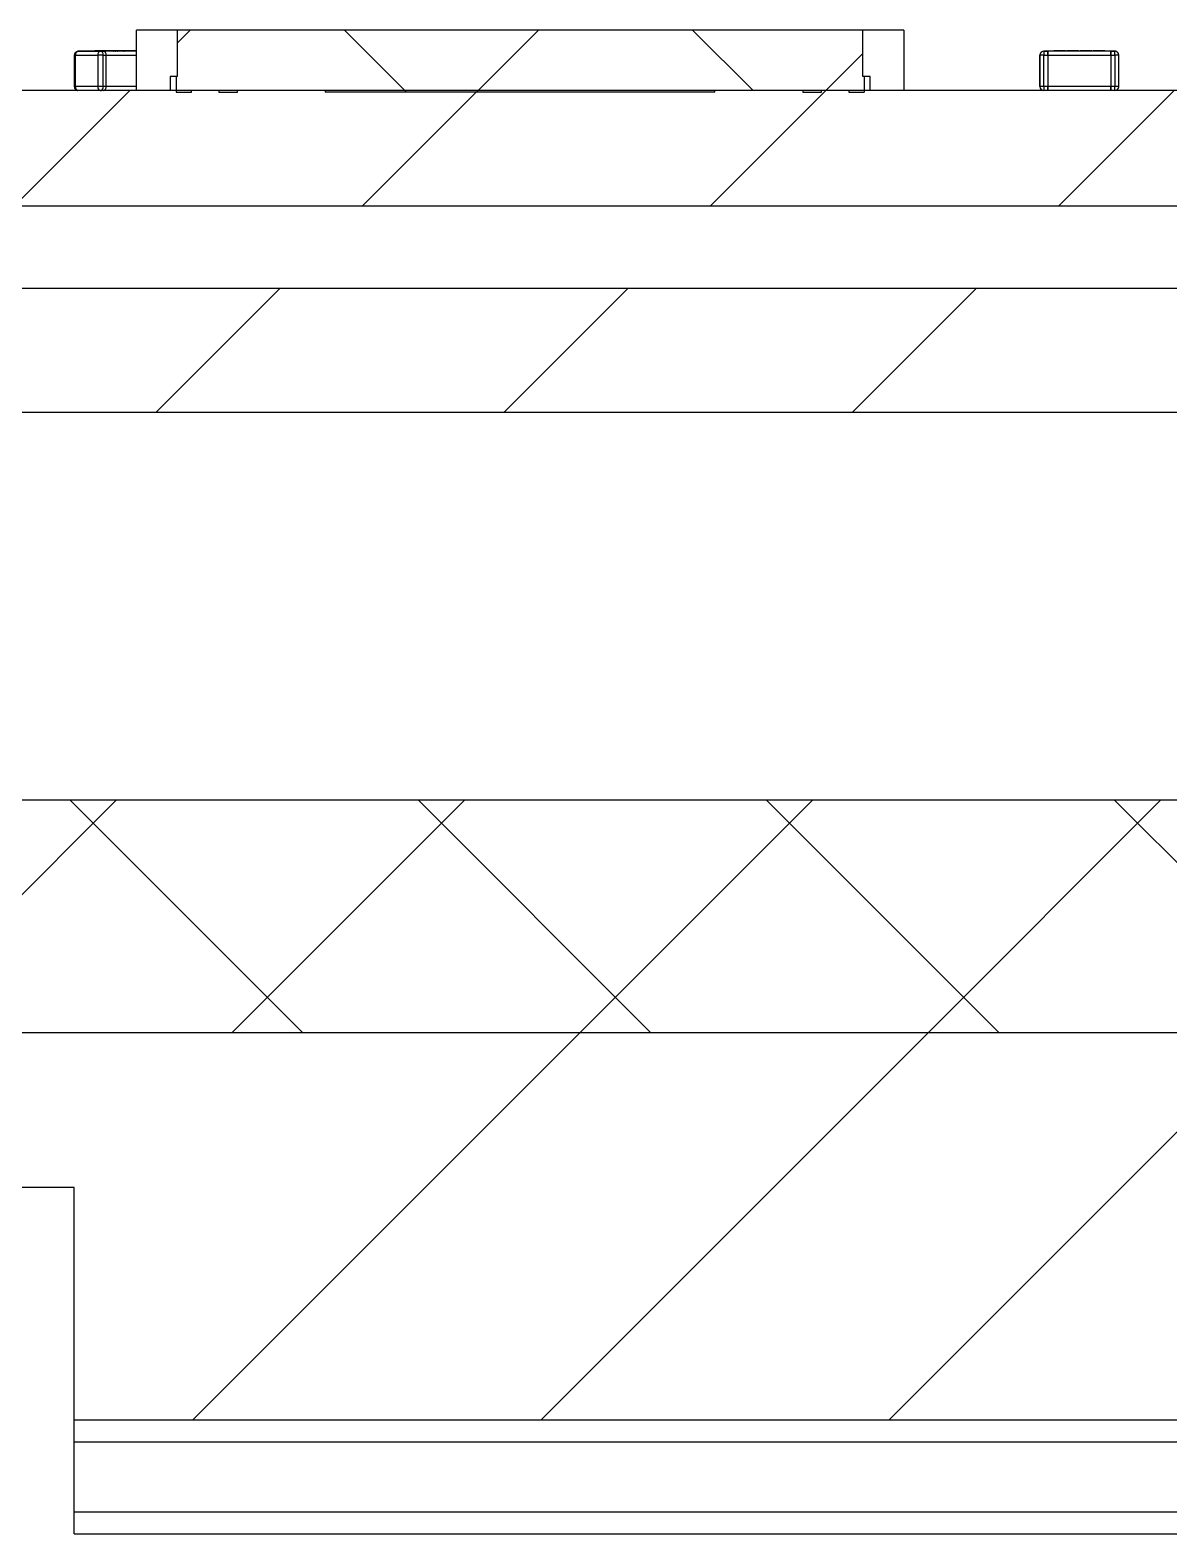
# Model space of a CAD drawing. Header units: millimetres. Extents: x 10 to 419, y 5 to 292.
# Drawn here: x 309.01 to 323.7, y 94.11 to 113.51 of the extents above; entities that cross this region are included whole.
import ezdxf

# ---------------------------------------------------------------- set-up
doc = ezdxf.new("R2010")
doc.units = ezdxf.units.MM

msp = doc.modelspace()

# ---------------------------------------------------------------- hatches: boundary and pattern name
at = {"linetype": 'Continuous', "lineweight": 18}
h = msp.add_hatch(dxfattribs=at)
h.set_pattern_fill('ANSI31', angle=90, style=0)
h.paths.add_polyline_path([(319.749, 113.506), (310.904, 113.506), (310.904, 112.906), (310.89, 112.906), (310.89, 112.706), (311.087, 112.706), (311.087, 112.726), (311.441, 112.726), (311.441, 112.706), (311.682, 112.706), (311.682, 112.726), (312.813, 112.726), (312.813, 112.706), (317.84, 112.706), (317.84, 112.726), (318.971, 112.726), (318.971, 112.706), (319.212, 112.706), (319.212, 112.726), (319.566, 112.726), (319.566, 112.706), (319.763, 112.706), (319.763, 112.906), (319.749, 112.906)], flags=0)
h = msp.add_hatch(dxfattribs=at)
h.set_pattern_fill('ANSI31', style=0)
h.paths.add_polyline_path([(319.749, 113.506), (310.904, 113.506), (310.904, 112.906), (310.89, 112.906), (310.89, 112.706), (311.087, 112.706), (311.087, 112.726), (311.441, 112.726), (311.441, 112.706), (311.682, 112.706), (311.682, 112.726), (312.813, 112.726), (312.813, 112.706), (317.84, 112.706), (317.84, 112.726), (318.971, 112.726), (318.971, 112.706), (319.212, 112.706), (319.212, 112.726), (319.566, 112.726), (319.566, 112.706), (319.763, 112.706), (319.763, 112.906), (319.749, 112.906)], flags=0)
h = msp.add_hatch(dxfattribs=at)
h.set_pattern_fill('ANSI31', angle=90, style=0)
h.paths.add_polyline_path([(319.749, 113.506), (310.904, 113.506), (310.904, 112.906), (310.89, 112.906), (310.89, 112.706), (311.087, 112.706), (311.087, 112.726), (311.441, 112.726), (311.441, 112.706), (311.682, 112.706), (311.682, 112.726), (312.813, 112.726), (312.813, 112.706), (317.84, 112.706), (317.84, 112.726), (318.971, 112.726), (318.971, 112.706), (319.212, 112.706), (319.212, 112.726), (319.566, 112.726), (319.566, 112.706), (319.763, 112.706), (319.763, 112.906), (319.749, 112.906)], flags=0)
h = msp.add_hatch(dxfattribs=at)
h.set_pattern_fill('ANSI31', style=0)
h.paths.add_polyline_path([(288.834, 111.234), (341.641, 111.234), (341.641, 112.726), (288.834, 112.726)], flags=0)
h = msp.add_hatch(dxfattribs=at)
h.set_pattern_fill('ANSI31', style=0)
h.paths.add_polyline_path([(372.576, 110.176), (277.17, 110.176), (277.17, 108.576), (372.576, 108.576)], flags=0)
h = msp.add_hatch(dxfattribs=at)
h.set_pattern_fill('ANSI37', angle=90, style=0)
h.paths.add_polyline_path([(375.576, 100.576), (375.576, 103.576), (209.576, 103.576), (209.576, 100.576)], flags=0)
h = msp.add_hatch(dxfattribs=at)
h.set_pattern_fill('ANSI34', style=0)
h.paths.add_polyline_path([(309.576, 95.576), (359.576, 95.576), (359.576, 98.576), (369.576, 98.576), (369.576, 100.576), (344.576, 100.576), (344.576, 98.576), (324.576, 98.576), (324.576, 100.576), (299.576, 100.576), (299.576, 98.576), (309.576, 98.576)], flags=0)

# ---------------------------------------------------------------- linework, layer by layer
at = {"color": 7, "linetype": 'Continuous', "lineweight": 25}
for p, q in [((310.377, 112.726), (310.377, 113.506)), ((310.904, 113.506), (310.377, 113.506)), ((310.904, 113.506), (310.904, 112.906)), ((319.749, 113.506), (310.904, 113.506)), ((320.276, 113.506), (319.749, 113.506)), ((319.749, 112.906), (319.749, 113.506)), ((320.276, 113.506), (320.276, 112.726)), ((309.576, 113.183), (309.576, 112.776)), ((309.591, 113.183), (309.879, 113.183)), ((309.591, 112.776), (309.591, 113.183)), ((309.915, 113.234), (309.627, 113.234)), ((309.627, 113.234), (309.663, 113.234)), ((309.663, 113.234), (309.95, 113.234)), ((309.87, 113.234), (309.663, 113.234)), ((309.888, 113.236), (309.867, 113.236)), ((309.867, 113.234), (309.867, 113.236)), ((309.87, 113.236), (309.871, 113.236)), ((309.872, 113.234), (309.871, 113.234)), ((309.872, 113.236), (309.878, 113.236)), ((309.95, 113.183), (309.879, 113.183)), ((309.879, 113.183), (309.879, 112.776)), ((309.908, 113.236), (309.887, 113.236)), ((309.888, 113.234), (309.888, 113.236)), ((309.95, 113.234), (309.915, 113.234)), ((309.934, 113.236), (309.954, 113.236)), ((309.95, 112.776), (309.95, 113.183)), ((309.95, 113.183), (309.986, 113.183)), ((309.954, 113.236), (309.975, 113.236)), ((309.999, 113.234), (309.971, 113.234)), ((310.012, 113.234), (309.982, 113.234)), ((309.984, 113.234), (309.984, 113.236)), ((309.986, 112.776), (309.986, 113.183)), ((310.012, 113.236), (309.999, 113.236)), ((309.999, 113.236), (310.009, 113.236)), ((310.009, 113.236), (310.083, 113.236)), ((310.029, 113.236), (310.012, 113.236)), ((310.012, 113.234), (310.012, 113.236)), ((310.029, 113.234), (310.012, 113.234)), ((310.017, 113.236), (310.063, 113.236)), ((310.034, 113.236), (310.017, 113.236)), ((310.083, 113.236), (310.029, 113.236)), ((310.029, 113.234), (310.029, 113.236)), ((310.083, 113.234), (310.029, 113.234)), ((310.063, 113.236), (310.034, 113.236)), ((310.076, 113.236), (310.076, 113.234)), ((310.111, 113.234), (310.076, 113.234)), ((310.077, 113.236), (310.083, 113.236)), ((310.077, 113.234), (310.083, 113.234)), ((310.08, 113.234), (310.08, 113.236)), ((310.083, 113.236), (310.09, 113.236)), ((310.09, 113.234), (310.083, 113.234)), ((310.103, 113.236), (310.111, 113.236)), ((310.131, 113.236), (310.103, 113.236)), ((310.103, 113.234), (310.103, 113.236)), ((310.131, 113.234), (310.103, 113.234)), ((310.106, 113.236), (310.11, 113.236)), ((310.106, 113.234), (310.11, 113.234)), ((310.129, 113.234), (310.108, 113.234)), ((310.113, 113.234), (310.112, 113.234)), ((310.131, 113.234), (310.131, 113.236)), ((310.138, 113.234), (310.138, 113.236)), ((310.149, 113.236), (310.138, 113.236)), ((310.175, 113.236), (310.195, 113.236)), ((310.195, 113.236), (310.216, 113.236)), ((310.238, 113.234), (310.212, 113.234)), ((310.212, 113.234), (310.218, 113.234)), ((310.225, 113.234), (310.225, 113.236)), ((310.231, 113.234), (310.233, 113.234)), ((310.377, 113.234), (310.238, 113.234)), ((310.294, 113.236), (310.272, 113.236)), ((310.272, 113.234), (310.272, 113.236)), ((310.294, 113.234), (310.272, 113.234)), ((310.294, 113.234), (310.294, 113.236)), ((310.377, 113.236), (310.294, 113.236)), ((310.377, 113.234), (310.294, 113.234)), ((310.305, 113.236), (310.348, 113.236)), ((310.314, 113.234), (310.313, 113.234)), ((310.348, 113.236), (310.348, 113.236)), ((310.348, 113.234), (310.348, 113.234)), ((310.349, 113.236), (310.351, 113.236)), ((310.376, 113.236), (310.377, 113.236)), ((322.083, 113.183), (322.032, 113.183)), ((322.032, 113.183), (322.032, 112.776)), ((322.032, 112.776), (322.032, 113.183)), ((322.083, 113.234), (322.083, 113.183)), ((322.134, 113.234), (322.083, 113.234)), ((322.083, 113.234), (322.134, 113.234)), ((322.083, 112.776), (322.083, 113.183)), ((322.083, 113.183), (322.134, 113.183)), ((322.134, 113.234), (322.134, 113.183)), ((322.134, 113.234), (322.134, 113.234)), ((322.947, 113.234), (322.134, 113.234)), ((322.134, 113.183), (322.134, 113.234)), ((322.267, 113.234), (322.134, 113.234)), ((322.134, 113.183), (322.134, 112.776)), ((322.134, 113.183), (322.947, 113.183)), ((322.21, 113.234), (322.21, 113.236)), ((322.239, 113.236), (322.233, 113.236)), ((322.239, 113.234), (322.239, 113.236)), ((322.3, 113.234), (322.3, 113.236)), ((322.608, 113.234), (322.333, 113.234)), ((322.362, 113.234), (322.362, 113.236)), ((322.378, 113.234), (322.378, 113.236)), ((322.482, 113.236), (322.406, 113.236)), ((322.406, 113.236), (322.473, 113.236)), ((322.406, 113.234), (322.406, 113.236)), ((322.482, 113.234), (322.406, 113.234)), ((322.443, 113.236), (322.482, 113.236)), ((322.454, 113.234), (322.454, 113.236)), ((322.472, 113.234), (322.472, 113.236)), ((322.511, 113.236), (322.472, 113.236)), ((322.472, 113.236), (322.482, 113.236)), ((322.511, 113.234), (322.472, 113.234)), ((322.473, 113.236), (322.511, 113.236)), ((322.511, 113.234), (322.511, 113.236)), ((322.53, 113.234), (322.53, 113.236)), ((322.551, 113.234), (322.551, 113.236)), ((322.569, 113.234), (322.569, 113.236)), ((322.579, 113.236), (322.569, 113.236)), ((322.569, 113.234), (322.569, 113.236)), ((322.569, 113.236), (322.569, 113.236)), ((322.579, 113.234), (322.579, 113.236)), ((322.641, 113.234), (322.641, 113.236)), ((322.947, 113.234), (322.674, 113.234)), ((322.703, 113.234), (322.703, 113.236)), ((322.718, 113.234), (322.718, 113.236)), ((322.87, 113.236), (322.742, 113.236)), ((322.742, 113.234), (322.742, 113.236)), ((322.87, 113.234), (322.742, 113.234)), ((322.787, 113.236), (322.847, 113.236)), ((322.87, 113.234), (322.87, 113.236)), ((322.947, 113.234), (322.947, 113.183)), ((322.997, 113.234), (322.947, 113.234)), ((322.947, 113.183), (322.947, 113.234)), ((322.947, 113.234), (322.947, 113.234)), ((322.947, 113.234), (322.997, 113.234)), ((322.947, 113.183), (322.997, 113.183)), ((322.947, 113.183), (322.947, 112.776)), ((322.997, 113.183), (322.997, 113.234)), ((322.997, 113.183), (322.997, 112.776)), ((323.048, 113.183), (322.997, 113.183)), ((323.02, 113.228), (323.02, 113.228)), ((323.048, 112.776), (323.048, 113.183)), ((310.89, 112.906), (310.812, 112.906)), ((310.812, 112.906), (310.812, 112.726)), ((310.904, 112.906), (310.89, 112.906)), ((310.89, 112.906), (310.89, 112.706)), ((319.763, 112.906), (319.749, 112.906)), ((319.763, 112.906), (319.763, 112.706)), ((319.841, 112.906), (319.763, 112.906)), ((319.841, 112.726), (319.841, 112.906)), ((341.641, 112.726), (288.834, 112.726)), ((309.879, 112.776), (309.591, 112.776)), ((309.627, 112.726), (309.621, 112.727)), ((309.95, 112.776), (309.879, 112.776)), ((309.908, 112.726), (309.921, 112.726)), ((309.915, 112.726), (309.908, 112.726)), ((309.921, 112.726), (309.915, 112.726)), ((309.986, 112.776), (309.95, 112.776)), ((310.89, 112.706), (311.087, 112.706)), ((311.087, 112.706), (311.087, 112.726)), ((311.441, 112.726), (311.087, 112.726)), ((311.441, 112.726), (311.441, 112.706)), ((311.441, 112.706), (311.682, 112.706)), ((311.682, 112.706), (311.682, 112.726)), ((312.813, 112.726), (311.682, 112.726)), ((312.813, 112.726), (312.813, 112.706)), ((317.84, 112.706), (312.813, 112.706)), ((317.84, 112.706), (317.84, 112.726)), ((318.971, 112.726), (317.84, 112.726)), ((318.971, 112.726), (318.971, 112.706)), ((318.971, 112.706), (319.212, 112.706)), ((319.212, 112.706), (319.212, 112.726)), ((319.566, 112.726), (319.212, 112.726)), ((319.566, 112.726), (319.566, 112.706)), ((319.566, 112.706), (319.763, 112.706)), ((320.276, 112.726), (319.841, 112.726)), ((322.083, 112.776), (322.032, 112.776)), ((322.06, 112.731), (322.06, 112.731)), ((322.134, 112.776), (322.083, 112.776)), ((322.083, 112.776), (322.083, 112.726)), ((322.134, 112.776), (322.134, 112.726)), ((322.947, 112.776), (322.134, 112.776)), ((322.134, 112.726), (322.134, 112.776)), ((322.947, 112.726), (322.947, 112.776)), ((322.947, 112.776), (322.947, 112.726)), ((322.997, 112.776), (322.947, 112.776)), ((323.048, 112.776), (322.997, 112.776)), ((322.997, 112.726), (322.997, 112.776)), ((323.016, 112.729), (323.017, 112.73)), ((341.641, 111.234), (288.834, 111.234)), ((277.17, 110.176), (372.576, 110.176)), ((277.17, 108.576), (372.576, 108.576)), ((209.576, 103.576), (375.576, 103.576)), ((209.576, 100.576), (375.576, 100.576)), ((299.576, 100.576), (324.576, 100.576)), ((309.576, 98.576), (299.576, 98.576)), ((309.576, 95.576), (309.576, 98.576)), ((359.576, 95.576), (309.576, 95.576)), ((309.576, 95.291), (309.576, 95.576)), ((359.576, 95.291), (309.576, 95.291)), ((309.576, 94.393), (309.576, 95.291)), ((309.576, 94.393), (359.576, 94.393)), ((309.576, 94.108), (309.576, 94.393)), ((309.576, 94.108), (359.576, 94.108))]:
    msp.add_line(p, q, dxfattribs=at)
at = {"color": 8, "linetype": 'Continuous', "lineweight": 25}
for p, q in [((309.576, 113.183), (309.591, 113.183)), ((310.377, 113.234), (309.95, 113.234)), ((309.986, 113.183), (310.377, 113.183)), ((309.591, 112.776), (309.576, 112.776)), ((310.377, 112.776), (309.986, 112.776))]:
    msp.add_line(p, q, dxfattribs=at)
at = {"color": 7, "linetype": 'Continuous', "lineweight": 25}
for centre, radius, start, end in [((309.636, 113.189), 0.0453, 101.4218, 188.0495), ((309.923, 113.189), 0.0453, 101.4218, 188.0495), ((309.906, 113.189), 0.0453, 351.9505, 78.5782), ((309.941, 113.189), 0.0453, 351.9505, 78.5782), ((322.083, 113.183), 0.0508, 90, 180), ((322.083, 113.183), 0.0508, 90, 180), ((322.997, 113.183), 0.0508, 0, 90), ((322.997, 113.183), 0.0508, 63.4349, 90), ((309.941, 112.77), 0.0453, 281.4218, 8.0495), ((322.083, 112.776), 0.0508, 180, 270), ((322.083, 112.776), 0.0508, 180, 243.4349), ((322.997, 112.776), 0.0508, 270, 0)]:
    msp.add_arc(centre, radius, start, end, dxfattribs=at)
at = {"color": 8, "linetype": 'Continuous', "lineweight": 25}
for centre, radius, start, end in [((309.639, 112.771), 0.0481, 173.398, 247.4161), ((309.926, 112.771), 0.048, 173.3509, 247.7793), ((309.903, 112.771), 0.048, 292.2725, 6.6424)]:
    msp.add_arc(centre, radius, start, end, dxfattribs=at)
at = {"color": 7, "linetype": 'Continuous', "lineweight": 25}
for points, knots in [([(309.621, 113.233), (309.614, 113.231), (309.602, 113.228), (309.587, 113.215), (309.578, 113.199), (309.577, 113.188), (309.576, 113.183)], [0, 0, 0, 0, 0.260919, 0.527275, 0.779582, 1, 1, 1, 1]), ([(309.867, 113.236), (309.86, 113.236), (309.848, 113.236), (309.84, 113.236), (309.842, 113.236), (309.852, 113.236), (309.858, 113.236)], [0, 0, 0, 0, 0.280233, 0.56078, 0.780163, 1, 1, 1, 1]), ([(309.867, 113.234), (309.861, 113.234), (309.848, 113.234), (309.84, 113.234), (309.842, 113.234), (309.843, 113.234)], [0, 0, 0, 0, 0.410595, 0.821652, 1, 1, 1, 1]), ([(309.858, 113.236), (309.866, 113.236), (309.882, 113.236), (309.911, 113.236), (309.936, 113.236), (309.948, 113.236), (309.954, 113.236)], [0, 0, 0, 0, 0.278653, 0.558132, 0.779122, 1, 1, 1, 1]), ([(309.887, 113.236), (309.883, 113.236), (309.874, 113.236), (309.871, 113.236), (309.87, 113.236)], [0, 0, 0, 0, 0.5598727, 1, 1, 1, 1]), ([(309.878, 113.236), (309.881, 113.236), (309.887, 113.236), (309.895, 113.236), (309.899, 113.236)], [0, 0, 0, 0, 0.559719, 1, 1, 1, 1]), ([(309.984, 113.236), (309.976, 113.236), (309.96, 113.236), (309.93, 113.236), (309.906, 113.236), (309.894, 113.236), (309.888, 113.236)], [0, 0, 0, 0, 0.278665, 0.558122, 0.779114, 1, 1, 1, 1]), ([(309.984, 113.234), (309.976, 113.234), (309.96, 113.234), (309.93, 113.234), (309.906, 113.234), (309.894, 113.234), (309.888, 113.234)], [0, 0, 0, 0, 0.278665, 0.558122, 0.779114, 1, 1, 1, 1]), ([(309.899, 113.236), (309.906, 113.236), (309.919, 113.236), (309.929, 113.236), (309.934, 113.236)], [0, 0, 0, 0, 0.5592349, 1, 1, 1, 1]), ([(309.943, 113.236), (309.936, 113.236), (309.922, 113.236), (309.912, 113.236), (309.908, 113.236)], [0, 0, 0, 0, 0.559159, 1, 1, 1, 1]), ([(309.964, 113.236), (309.96, 113.236), (309.954, 113.236), (309.946, 113.236), (309.943, 113.236)], [0, 0, 0, 0, 0.5597673, 1, 1, 1, 1]), ([(309.954, 113.236), (309.959, 113.236), (309.968, 113.236), (309.97, 113.236), (309.971, 113.236)], [0, 0, 0, 0, 0.559888, 1, 1, 1, 1]), ([(309.97, 113.236), (309.97, 113.236), (309.97, 113.236), (309.966, 113.236), (309.964, 113.236)], [0, 0, 0, 0, 0.378433, 1, 1, 1, 1]), ([(309.975, 113.236), (309.981, 113.236), (309.994, 113.236), (310.002, 113.236), (309.999, 113.236), (309.989, 113.236), (309.984, 113.236)], [0, 0, 0, 0, 0.280233, 0.560818, 0.780182, 1, 1, 1, 1]), ([(309.998, 113.234), (309.998, 113.234), (309.997, 113.234), (309.989, 113.234), (309.984, 113.234)], [0, 0, 0, 0, 0.30859, 1, 1, 1, 1]), ([(310.08, 113.236), (310.079, 113.236), (310.076, 113.236), (310.076, 113.236), (310.076, 113.236)], [0, 0, 0, 0, 0.644884, 1, 1, 1, 1]), ([(310.08, 113.234), (310.079, 113.234), (310.076, 113.234), (310.076, 113.234), (310.076, 113.234)], [0, 0, 0, 0, 0.644884, 1, 1, 1, 1]), ([(310.103, 113.236), (310.102, 113.236), (310.098, 113.236), (310.091, 113.236), (310.085, 113.236), (310.082, 113.236), (310.08, 113.236)], [0, 0, 0, 0, 0.280947, 0.560058, 0.77987, 1, 1, 1, 1]), ([(310.103, 113.234), (310.102, 113.234), (310.098, 113.234), (310.091, 113.234), (310.085, 113.234), (310.082, 113.234), (310.08, 113.234)], [0, 0, 0, 0, 0.280947, 0.560058, 0.77987, 1, 1, 1, 1]), ([(310.083, 113.236), (310.085, 113.236), (310.088, 113.236), (310.095, 113.236), (310.102, 113.236), (310.105, 113.236), (310.106, 113.236)], [0, 0, 0, 0, 0.280975, 0.560088, 0.779862, 1, 1, 1, 1]), ([(310.108, 113.234), (310.101, 113.234), (310.089, 113.234), (310.085, 113.234), (310.083, 113.234)], [0, 0, 0, 0, 0.5232788, 1, 1, 1, 1]), ([(310.11, 113.236), (310.11, 113.236), (310.11, 113.236), (310.106, 113.236), (310.103, 113.236)], [0, 0, 0, 0, 0.214883, 1, 1, 1, 1]), ([(310.11, 113.234), (310.11, 113.234), (310.11, 113.234), (310.106, 113.234), (310.103, 113.234)], [0, 0, 0, 0, 0.214883, 1, 1, 1, 1]), ([(310.111, 113.236), (310.113, 113.236), (310.116, 113.236), (310.123, 113.236), (310.129, 113.236), (310.132, 113.236), (310.134, 113.236)], [0, 0, 0, 0, 0.280975, 0.560088, 0.779862, 1, 1, 1, 1]), ([(310.225, 113.234), (310.217, 113.234), (310.201, 113.234), (310.171, 113.234), (310.147, 113.234), (310.135, 113.234), (310.129, 113.234)], [0, 0, 0, 0, 0.278665, 0.558122, 0.779114, 1, 1, 1, 1]), ([(310.138, 113.236), (310.138, 113.236), (310.138, 113.236), (310.134, 113.236), (310.131, 113.236)], [0, 0, 0, 0, 0.214883, 1, 1, 1, 1]), ([(310.138, 113.234), (310.138, 113.234), (310.138, 113.234), (310.134, 113.234), (310.131, 113.234)], [0, 0, 0, 0, 0.214883, 1, 1, 1, 1]), ([(310.134, 113.236), (310.136, 113.236), (310.138, 113.236), (310.138, 113.236), (310.138, 113.236)], [0, 0, 0, 0, 0.844977, 1, 1, 1, 1]), ([(310.134, 113.236), (310.141, 113.236), (310.155, 113.236), (310.177, 113.236), (310.189, 113.236), (310.195, 113.236)], [0, 0, 0, 0, 0.297181, 0.64868, 1, 1, 1, 1]), ([(310.134, 113.234), (310.136, 113.234), (310.138, 113.234), (310.138, 113.234), (310.138, 113.234)], [0, 0, 0, 0, 0.844977, 1, 1, 1, 1]), ([(310.225, 113.236), (310.217, 113.236), (310.201, 113.236), (310.171, 113.236), (310.15, 113.236), (310.141, 113.236), (310.138, 113.236)], [0, 0, 0, 0, 0.313834, 0.628561, 0.877443, 1, 1, 1, 1]), ([(310.14, 113.236), (310.147, 113.236), (310.16, 113.236), (310.17, 113.236), (310.175, 113.236)], [0, 0, 0, 0, 0.559235, 1, 1, 1, 1]), ([(310.184, 113.236), (310.177, 113.236), (310.163, 113.236), (310.153, 113.236), (310.149, 113.236)], [0, 0, 0, 0, 0.559159, 1, 1, 1, 1]), ([(310.205, 113.236), (310.201, 113.236), (310.195, 113.236), (310.187, 113.236), (310.184, 113.236)], [0, 0, 0, 0, 0.559767, 1, 1, 1, 1]), ([(310.195, 113.236), (310.2, 113.236), (310.209, 113.236), (310.211, 113.236), (310.212, 113.236)], [0, 0, 0, 0, 0.559888, 1, 1, 1, 1]), ([(310.211, 113.236), (310.211, 113.236), (310.211, 113.236), (310.207, 113.236), (310.205, 113.236)], [0, 0, 0, 0, 0.3784333, 1, 1, 1, 1]), ([(310.229, 113.234), (310.227, 113.234), (310.224, 113.234), (310.218, 113.234), (310.213, 113.234), (310.212, 113.234), (310.211, 113.234)], [0, 0, 0, 0, 0.334413, 0.669193, 0.932959, 1, 1, 1, 1]), ([(310.216, 113.236), (310.222, 113.236), (310.235, 113.236), (310.243, 113.236), (310.24, 113.236), (310.23, 113.236), (310.225, 113.236)], [0, 0, 0, 0, 0.280233, 0.560818, 0.780182, 1, 1, 1, 1]), ([(310.239, 113.234), (310.239, 113.234), (310.238, 113.234), (310.23, 113.234), (310.225, 113.234)], [0, 0, 0, 0, 0.30859, 1, 1, 1, 1]), ([(310.238, 113.234), (310.235, 113.234), (310.229, 113.234), (310.227, 113.234), (310.227, 113.234)], [0, 0, 0, 0, 0.5597691, 1, 1, 1, 1]), ([(310.233, 113.234), (310.233, 113.234), (310.233, 113.234), (310.232, 113.234), (310.23, 113.234), (310.229, 113.234)], [0, 0, 0, 0, 0.2013852, 0.6002451, 1, 1, 1, 1]), ([(310.278, 113.236), (310.275, 113.236), (310.267, 113.236), (310.252, 113.236), (310.243, 113.236), (310.238, 113.236)], [0, 0, 0, 0, 0.2786179, 0.5597653, 1, 1, 1, 1]), ([(310.278, 113.234), (310.275, 113.234), (310.267, 113.234), (310.252, 113.234), (310.243, 113.234), (310.238, 113.234)], [0, 0, 0, 0, 0.278618, 0.559765, 1, 1, 1, 1]), ([(310.239, 113.236), (310.247, 113.236), (310.262, 113.236), (310.284, 113.236), (310.294, 113.236), (310.3, 113.236)], [0, 0, 0, 0, 0.384589, 0.692331, 1, 1, 1, 1]), ([(310.272, 113.236), (310.274, 113.236), (310.277, 113.236), (310.28, 113.236), (310.283, 113.236), (310.283, 113.236), (310.284, 113.236)], [0, 0, 0, 0, 0.363934, 0.599421, 0.834904, 1, 1, 1, 1]), ([(310.284, 113.236), (310.284, 113.236), (310.283, 113.236), (310.28, 113.236), (310.278, 113.236)], [0, 0, 0, 0, 0.560979, 1, 1, 1, 1]), ([(310.284, 113.234), (310.284, 113.234), (310.283, 113.234), (310.28, 113.234), (310.278, 113.234)], [0, 0, 0, 0, 0.560979, 1, 1, 1, 1]), ([(310.3, 113.236), (310.304, 113.236), (310.311, 113.236), (310.313, 113.236), (310.313, 113.236)], [0, 0, 0, 0, 0.606457, 1, 1, 1, 1]), ([(310.313, 113.236), (310.312, 113.236), (310.31, 113.236), (310.307, 113.236), (310.305, 113.236)], [0, 0, 0, 0, 0.559982, 1, 1, 1, 1]), ([(310.313, 113.234), (310.312, 113.234), (310.31, 113.234), (310.307, 113.234), (310.305, 113.234)], [0, 0, 0, 0, 0.559982, 1, 1, 1, 1]), ([(310.314, 113.236), (310.314, 113.236), (310.314, 113.236), (310.313, 113.236), (310.313, 113.236)], [0, 0, 0, 0, 0.239659, 1, 1, 1, 1]), ([(310.351, 113.236), (310.353, 113.236), (310.356, 113.236), (310.361, 113.236), (310.368, 113.236), (310.372, 113.236), (310.376, 113.236)], [0, 0, 0, 0, 0.249198, 0.374789, 0.500587, 1, 1, 1, 1]), ([(322.233, 113.236), (322.23, 113.236), (322.221, 113.236), (322.212, 113.236), (322.21, 113.236), (322.21, 113.236)], [0, 0, 0, 0, 0.208534, 0.604314, 1, 1, 1, 1]), ([(322.3, 113.236), (322.29, 113.236), (322.269, 113.236), (322.252, 113.236), (322.24, 113.236), (322.239, 113.236), (322.239, 113.236)], [0, 0, 0, 0, 0.278665, 0.558122, 0.779114, 1, 1, 1, 1]), ([(322.239, 113.236), (322.24, 113.236), (322.242, 113.236), (322.256, 113.236), (322.276, 113.236), (322.292, 113.236), (322.3, 113.236)], [0, 0, 0, 0, 0.280233, 0.56078, 0.780163, 1, 1, 1, 1]), ([(322.3, 113.234), (322.29, 113.234), (322.269, 113.234), (322.252, 113.234), (322.24, 113.234), (322.239, 113.234), (322.239, 113.234)], [0, 0, 0, 0, 0.278665, 0.558122, 0.779114, 1, 1, 1, 1]), ([(322.267, 113.236), (322.268, 113.236), (322.269, 113.236), (322.276, 113.236), (322.28, 113.236)], [0, 0, 0, 0, 0.559873, 1, 1, 1, 1]), ([(322.28, 113.236), (322.276, 113.236), (322.269, 113.236), (322.268, 113.236), (322.267, 113.236)], [0, 0, 0, 0, 0.559159, 1, 1, 1, 1]), ([(322.3, 113.236), (322.296, 113.236), (322.288, 113.236), (322.283, 113.236), (322.28, 113.236)], [0, 0, 0, 0, 0.559767, 1, 1, 1, 1]), ([(322.28, 113.236), (322.283, 113.236), (322.289, 113.236), (322.297, 113.236), (322.3, 113.236)], [0, 0, 0, 0, 0.558894, 1, 1, 1, 1]), ([(322.362, 113.236), (322.361, 113.236), (322.358, 113.236), (322.345, 113.236), (322.324, 113.236), (322.308, 113.236), (322.3, 113.236)], [0, 0, 0, 0, 0.280233, 0.560818, 0.780182, 1, 1, 1, 1]), ([(322.321, 113.236), (322.318, 113.236), (322.312, 113.236), (322.304, 113.236), (322.3, 113.236)], [0, 0, 0, 0, 0.55887, 1, 1, 1, 1]), ([(322.3, 113.236), (322.304, 113.236), (322.312, 113.236), (322.318, 113.236), (322.32, 113.236)], [0, 0, 0, 0, 0.559719, 1, 1, 1, 1]), ([(322.3, 113.236), (322.31, 113.236), (322.331, 113.236), (322.349, 113.236), (322.36, 113.236), (322.361, 113.236), (322.362, 113.236)], [0, 0, 0, 0, 0.2786531, 0.5581323, 0.7791225, 1, 1, 1, 1]), ([(322.362, 113.234), (322.361, 113.234), (322.358, 113.234), (322.345, 113.234), (322.324, 113.234), (322.308, 113.234), (322.3, 113.234)], [0, 0, 0, 0, 0.280233, 0.560818, 0.780182, 1, 1, 1, 1]), ([(322.32, 113.236), (322.324, 113.236), (322.332, 113.236), (322.333, 113.236), (322.333, 113.236)], [0, 0, 0, 0, 0.559235, 1, 1, 1, 1]), ([(322.333, 113.236), (322.332, 113.236), (322.332, 113.236), (322.324, 113.236), (322.321, 113.236)], [0, 0, 0, 0, 0.559888, 1, 1, 1, 1]), ([(322.406, 113.236), (322.4, 113.236), (322.389, 113.236), (322.38, 113.236), (322.378, 113.236), (322.378, 113.236)], [0, 0, 0, 0, 0.326176, 0.663174, 1, 1, 1, 1]), ([(322.472, 113.236), (322.469, 113.236), (322.465, 113.236), (322.458, 113.236), (322.454, 113.236), (322.454, 113.236), (322.454, 113.236)], [0, 0, 0, 0, 0.280947, 0.560058, 0.77987, 1, 1, 1, 1]), ([(322.454, 113.236), (322.454, 113.236), (322.455, 113.236), (322.462, 113.236), (322.468, 113.236), (322.472, 113.236)], [0, 0, 0, 0, 0.280041, 0.559337, 1, 1, 1, 1]), ([(322.472, 113.234), (322.469, 113.234), (322.465, 113.234), (322.458, 113.234), (322.454, 113.234), (322.454, 113.234), (322.454, 113.234)], [0, 0, 0, 0, 0.280947, 0.560058, 0.77987, 1, 1, 1, 1]), ([(322.53, 113.236), (322.529, 113.236), (322.529, 113.236), (322.522, 113.236), (322.515, 113.236), (322.511, 113.236)], [0, 0, 0, 0, 0.280064, 0.559335, 1, 1, 1, 1]), ([(322.511, 113.236), (322.514, 113.236), (322.519, 113.236), (322.525, 113.236), (322.529, 113.236), (322.529, 113.236), (322.53, 113.236)], [0, 0, 0, 0, 0.280975, 0.560088, 0.779862, 1, 1, 1, 1]), ([(322.53, 113.236), (322.529, 113.236), (322.529, 113.236), (322.522, 113.236), (322.515, 113.236), (322.511, 113.236)], [0, 0, 0, 0, 0.280064, 0.559335, 1, 1, 1, 1]), ([(322.511, 113.236), (322.514, 113.236), (322.519, 113.236), (322.525, 113.236), (322.529, 113.236), (322.529, 113.236), (322.53, 113.236)], [0, 0, 0, 0, 0.280975, 0.560088, 0.779862, 1, 1, 1, 1]), ([(322.53, 113.234), (322.529, 113.234), (322.529, 113.234), (322.522, 113.234), (322.515, 113.234), (322.511, 113.234)], [0, 0, 0, 0, 0.2800636, 0.5593346, 1, 1, 1, 1]), ([(322.53, 113.234), (322.529, 113.234), (322.529, 113.234), (322.522, 113.234), (322.515, 113.234), (322.511, 113.234)], [0, 0, 0, 0, 0.2800636, 0.5593346, 1, 1, 1, 1]), ([(322.569, 113.236), (322.566, 113.236), (322.562, 113.236), (322.555, 113.236), (322.551, 113.236), (322.551, 113.236), (322.551, 113.236)], [0, 0, 0, 0, 0.2809754, 0.5600884, 0.7798617, 1, 1, 1, 1]), ([(322.641, 113.236), (322.631, 113.236), (322.61, 113.236), (322.593, 113.236), (322.581, 113.236), (322.58, 113.236), (322.579, 113.236)], [0, 0, 0, 0, 0.278665, 0.558122, 0.779114, 1, 1, 1, 1]), ([(322.579, 113.236), (322.581, 113.236), (322.583, 113.236), (322.596, 113.236), (322.617, 113.236), (322.633, 113.236), (322.641, 113.236)], [0, 0, 0, 0, 0.280233, 0.56078, 0.780163, 1, 1, 1, 1]), ([(322.641, 113.234), (322.631, 113.234), (322.61, 113.234), (322.593, 113.234), (322.581, 113.234), (322.58, 113.234), (322.579, 113.234)], [0, 0, 0, 0, 0.278665, 0.558122, 0.779114, 1, 1, 1, 1]), ([(322.608, 113.236), (322.609, 113.236), (322.61, 113.236), (322.617, 113.236), (322.62, 113.236)], [0, 0, 0, 0, 0.559873, 1, 1, 1, 1]), ([(322.621, 113.236), (322.617, 113.236), (322.609, 113.236), (322.609, 113.236), (322.608, 113.236)], [0, 0, 0, 0, 0.559159, 1, 1, 1, 1]), ([(322.62, 113.236), (322.624, 113.236), (322.629, 113.236), (322.637, 113.236), (322.641, 113.236)], [0, 0, 0, 0, 0.558894, 1, 1, 1, 1]), ([(322.641, 113.236), (322.637, 113.236), (322.629, 113.236), (322.623, 113.236), (322.621, 113.236)], [0, 0, 0, 0, 0.559767, 1, 1, 1, 1]), ([(322.703, 113.236), (322.702, 113.236), (322.699, 113.236), (322.686, 113.236), (322.665, 113.236), (322.649, 113.236), (322.641, 113.236)], [0, 0, 0, 0, 0.280233, 0.560818, 0.780182, 1, 1, 1, 1]), ([(322.662, 113.236), (322.659, 113.236), (322.653, 113.236), (322.645, 113.236), (322.641, 113.236)], [0, 0, 0, 0, 0.55887, 1, 1, 1, 1]), ([(322.641, 113.236), (322.645, 113.236), (322.653, 113.236), (322.659, 113.236), (322.661, 113.236)], [0, 0, 0, 0, 0.559719, 1, 1, 1, 1]), ([(322.641, 113.236), (322.651, 113.236), (322.672, 113.236), (322.689, 113.236), (322.701, 113.236), (322.702, 113.236), (322.703, 113.236)], [0, 0, 0, 0, 0.278653, 0.558132, 0.779122, 1, 1, 1, 1]), ([(322.703, 113.234), (322.702, 113.234), (322.699, 113.234), (322.686, 113.234), (322.665, 113.234), (322.649, 113.234), (322.641, 113.234)], [0, 0, 0, 0, 0.280233, 0.560818, 0.780182, 1, 1, 1, 1]), ([(322.661, 113.236), (322.665, 113.236), (322.673, 113.236), (322.673, 113.236), (322.674, 113.236)], [0, 0, 0, 0, 0.559235, 1, 1, 1, 1]), ([(322.674, 113.236), (322.673, 113.236), (322.672, 113.236), (322.665, 113.236), (322.662, 113.236)], [0, 0, 0, 0, 0.559888, 1, 1, 1, 1]), ([(322.747, 113.236), (322.741, 113.236), (322.73, 113.236), (322.72, 113.236), (322.719, 113.236), (322.718, 113.236)], [0, 0, 0, 0, 0.326176, 0.663174, 1, 1, 1, 1]), ([(322.742, 113.236), (322.753, 113.236), (322.77, 113.236), (322.791, 113.236), (322.801, 113.236), (322.804, 113.236)], [0, 0, 0, 0, 0.507464, 0.835823, 1, 1, 1, 1]), ([(322.762, 113.236), (322.76, 113.236), (322.756, 113.236), (322.751, 113.236), (322.748, 113.236), (322.747, 113.236), (322.747, 113.236)], [0, 0, 0, 0, 0.279504, 0.559316, 0.779773, 1, 1, 1, 1]), ([(322.747, 113.236), (322.749, 113.236), (322.754, 113.236), (322.776, 113.236), (322.797, 113.236), (322.809, 113.236)], [0, 0, 0, 0, 0.279813, 0.560624, 1, 1, 1, 1]), ([(322.762, 113.234), (322.76, 113.234), (322.756, 113.234), (322.751, 113.234), (322.748, 113.234), (322.747, 113.234), (322.747, 113.234)], [0, 0, 0, 0, 0.279504, 0.559316, 0.779773, 1, 1, 1, 1]), ([(322.776, 113.236), (322.775, 113.236), (322.774, 113.236), (322.771, 113.236), (322.766, 113.236), (322.763, 113.236), (322.762, 113.236)], [0, 0, 0, 0, 0.280502, 0.559573, 0.77954, 1, 1, 1, 1]), ([(322.776, 113.234), (322.775, 113.234), (322.774, 113.234), (322.771, 113.234), (322.766, 113.234), (322.763, 113.234), (322.762, 113.234)], [0, 0, 0, 0, 0.280502, 0.559573, 0.77954, 1, 1, 1, 1]), ([(322.784, 113.236), (322.782, 113.236), (322.779, 113.236), (322.777, 113.236), (322.776, 113.236)], [0, 0, 0, 0, 0.559298, 1, 1, 1, 1]), ([(322.784, 113.234), (322.782, 113.234), (322.779, 113.234), (322.777, 113.234), (322.776, 113.234)], [0, 0, 0, 0, 0.559298, 1, 1, 1, 1]), ([(322.809, 113.236), (322.804, 113.236), (322.795, 113.236), (322.788, 113.236), (322.784, 113.236)], [0, 0, 0, 0, 0.559769, 1, 1, 1, 1]), ([(322.809, 113.234), (322.804, 113.234), (322.795, 113.234), (322.788, 113.234), (322.784, 113.234)], [0, 0, 0, 0, 0.559769, 1, 1, 1, 1]), ([(322.843, 113.236), (322.832, 113.236), (322.814, 113.236), (322.795, 113.236), (322.787, 113.236)], [0, 0, 0, 0, 0.559982, 1, 1, 1, 1]), ([(322.843, 113.234), (322.832, 113.234), (322.814, 113.234), (322.795, 113.234), (322.787, 113.234)], [0, 0, 0, 0, 0.559982, 1, 1, 1, 1]), ([(322.842, 113.236), (322.841, 113.236), (322.839, 113.236), (322.827, 113.236), (322.816, 113.236), (322.809, 113.236)], [0, 0, 0, 0, 0.2786179, 0.5597653, 1, 1, 1, 1]), ([(322.809, 113.236), (322.818, 113.236), (322.835, 113.236), (322.855, 113.236), (322.868, 113.236), (322.87, 113.236), (322.87, 113.236)], [0, 0, 0, 0, 0.280289, 0.559837, 0.779945, 1, 1, 1, 1]), ([(322.842, 113.234), (322.841, 113.234), (322.839, 113.234), (322.827, 113.234), (322.816, 113.234), (322.809, 113.234)], [0, 0, 0, 0, 0.278618, 0.559765, 1, 1, 1, 1]), ([(322.813, 113.236), (322.813, 113.236), (322.821, 113.236), (322.827, 113.236), (322.834, 113.236)], [0, 0, 0, 0, 0.072549, 1, 1, 1, 1]), ([(322.834, 113.236), (322.836, 113.236), (322.84, 113.236), (322.841, 113.236), (322.842, 113.236)], [0, 0, 0, 0, 0.560979, 1, 1, 1, 1]), ([(322.87, 113.236), (322.87, 113.236), (322.869, 113.236), (322.86, 113.236), (322.852, 113.236), (322.846, 113.236), (322.843, 113.236)], [0, 0, 0, 0, 0.3388885, 0.558801, 0.7793644, 1, 1, 1, 1]), ([(322.87, 113.234), (322.87, 113.234), (322.869, 113.234), (322.86, 113.234), (322.852, 113.234), (322.846, 113.234), (322.843, 113.234)], [0, 0, 0, 0, 0.338889, 0.558801, 0.779364, 1, 1, 1, 1]), ([(322.847, 113.236), (322.848, 113.236), (322.851, 113.236), (322.854, 113.236), (322.856, 113.236)], [0, 0, 0, 0, 0.56148, 1, 1, 1, 1]), ([(322.856, 113.236), (322.858, 113.236), (322.862, 113.236), (322.866, 113.236), (322.87, 113.236), (322.87, 113.236), (322.87, 113.236)], [0, 0, 0, 0, 0.249198, 0.374789, 0.500587, 1, 1, 1, 1]), ([(309.576, 112.776), (309.576, 112.774), (309.577, 112.769), (309.579, 112.761), (309.582, 112.752), (309.588, 112.744), (309.595, 112.737), (309.605, 112.73), (309.614, 112.728), (309.621, 112.726)], [0, 0, 0, 0, 0.104064, 0.218527, 0.341843, 0.471718, 0.605365, 0.739868, 1, 1, 1, 1]), ([(323.016, 112.729), (323.016, 112.729), (323.02, 112.731), (323.027, 112.735), (323.035, 112.741), (323.041, 112.75), (323.045, 112.759), (323.048, 112.768), (323.048, 112.774), (323.048, 112.776)], [0, 0, 0, 0, 0.017775, 0.191787, 0.36605, 0.537057, 0.701169, 0.855769, 1, 1, 1, 1])]:
    msp.add_open_spline(points, degree=3, knots=knots, dxfattribs=at)

doc.saveas('drawing.dxf')
